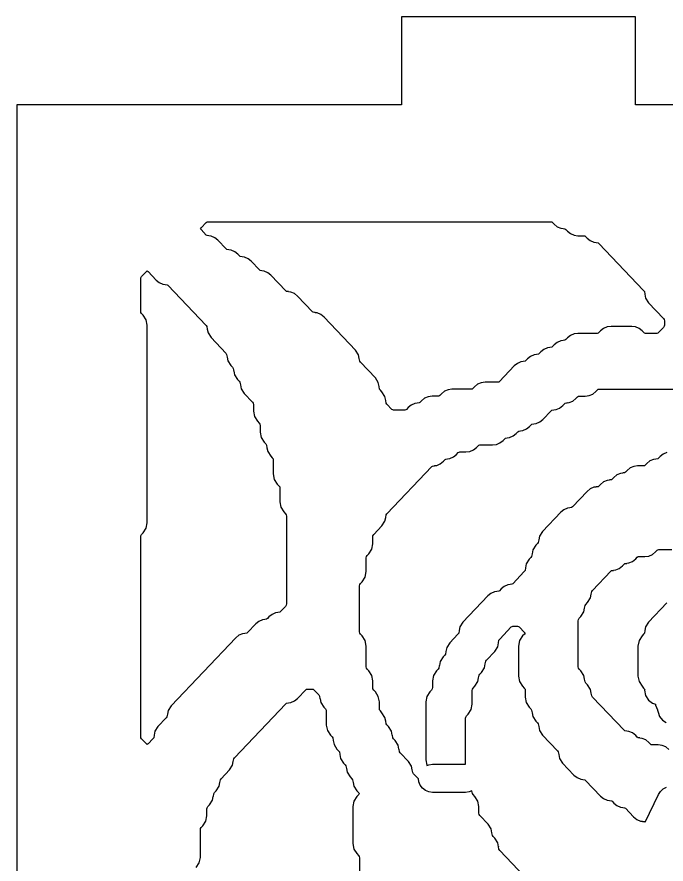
# Model space of a CAD drawing. Header units: millimetres. Extents: x 10 to 410, y 18 to 283.
# Drawn here: x 10 to 32.17, y 254.05 to 283 of the extents above; entities that cross this region are included whole.
import ezdxf

# ---------------------------------------------------------------- set-up
doc = ezdxf.new("R2010")
doc.units = ezdxf.units.MM
doc.layers.add('CUT', color=1, linetype='Continuous')

msp = doc.modelspace()

# ---------------------------------------------------------------- linework, layer by layer
at = {"layer": 'CUT'}
for points in [[(23.134, 280), (10, 280), (10, 160), (23.134, 160), (23.134, 157), (31.134, 157), (31.134, 160), (52.134, 160), (52.134, 157), (60.134, 157), (60.134, 160), (73.2679, 160), (73.2679, 280), (60.134, 280), (60.134, 283), (52.134, 283), (52.134, 280), (31.134, 280), (31.134, 283), (23.134, 283)], [(31, 272.4255), (30.2966, 272.4255), (30.1632, 272.4074), (30.0394, 272.3543), (29.9342, 272.27), (29.8789, 272.2118), (29.8537, 272.1916), (29.8217, 272.1872), (29.1641, 272.1872), (29.0306, 272.1691), (28.9068, 272.116), (28.8017, 272.0317), (28.7463, 271.9735), (28.7212, 271.9533), (28.6557, 271.9444), (28.6561, 271.9415), (28.5776, 271.9308), (28.4538, 271.8777), (28.3487, 271.7934), (28.2933, 271.7352), (28.2681, 271.715), (28.2026, 271.7061), (28.203, 271.7032), (28.1246, 271.6925), (28.0008, 271.6394), (27.8957, 271.5551), (27.8403, 271.4969), (27.8151, 271.4767), (27.7496, 271.4678), (27.75, 271.4649), (27.6716, 271.4542), (27.5478, 271.4011), (27.4426, 271.3168), (27.3873, 271.2586), (27.3621, 271.2384), (27.2966, 271.2295), (27.297, 271.2266), (27.2185, 271.2159), (27.0948, 271.1628), (26.9896, 271.0785), (26.4812, 270.5437), (26.4561, 270.5235), (26.4241, 270.5191), (25.993, 270.5191), (25.8595, 270.501), (25.7357, 270.4479), (25.6306, 270.3636), (25.5752, 270.3054), (25.55, 270.2852), (25.5181, 270.2809), (24.8604, 270.2809), (24.727, 270.2627), (24.6032, 270.2096), (24.498, 270.1253), (24.4427, 270.0671), (24.4175, 270.0469), (24.3855, 270.0426), (24.1809, 270.0426), (24.0474, 270.0244), (23.9236, 269.9713), (23.8185, 269.887), (23.7632, 269.8288), (23.738, 269.8086), (23.6725, 269.7997), (23.6729, 269.7968), (23.5944, 269.7861), (23.4706, 269.733), (23.3655, 269.6487), (23.3101, 269.5905), (23.285, 269.5703), (23.253, 269.566), (22.8676, 269.566), (22.8357, 269.5703), (22.8105, 269.5905), (22.6401, 269.7697), (22.6158, 269.8077), (22.5983, 269.8987), (22.5966, 269.8984), (22.5716, 270.0283), (22.4697, 270.1873), (22.4136, 270.2463), (22.3893, 270.2843), (22.3718, 270.3753), (22.3701, 270.375), (22.3451, 270.5049), (22.2432, 270.6639), (21.7341, 271.1995), (21.7098, 271.2374), (21.6923, 271.3285), (21.6906, 271.3282), (21.6656, 271.4581), (21.5637, 271.6171), (20.4901, 272.7466), (20.3849, 272.8309), (20.2611, 272.884), (20.1827, 272.8946), (20.1831, 272.8976), (20.1176, 272.9065), (20.0924, 272.9267), (19.584, 273.4615), (19.4789, 273.5457), (19.3551, 273.5989), (19.2766, 273.6095), (19.277, 273.6125), (19.2115, 273.6214), (19.1864, 273.6415), (18.678, 274.1764), (18.5729, 274.2606), (18.4491, 274.3138), (18.3706, 274.3244), (18.371, 274.3274), (18.3055, 274.3363), (18.2803, 274.3564), (17.9985, 274.653), (17.8933, 274.7372), (17.7695, 274.7904), (17.6911, 274.801), (17.6915, 274.804), (17.626, 274.8129), (17.6008, 274.833), (17.5455, 274.8913), (17.4403, 274.9755), (17.3165, 275.0287), (17.2381, 275.0393), (17.2385, 275.0423), (17.173, 275.0512), (17.1478, 275.0713), (16.8659, 275.3679), (16.7608, 275.4521), (16.637, 275.5053), (16.5585, 275.5159), (16.5589, 275.5188), (16.4935, 275.5278), (16.4683, 275.5479), (16.2913, 275.7341), (16.2721, 275.7617), (16.2913, 275.7893), (16.4683, 275.9755), (16.4935, 275.9957), (16.5254, 276), (28.2362, 276), (28.2681, 275.9957), (28.2933, 275.9755), (28.3487, 275.9172), (28.4538, 275.833), (28.5776, 275.7799), (28.6561, 275.7692), (28.6557, 275.7663), (28.7212, 275.7574), (28.7463, 275.7372), (28.8017, 275.6789), (28.9068, 275.5947), (29.0306, 275.5416), (29.1641, 275.5234), (29.3687, 275.5234), (29.4007, 275.5191), (29.4259, 275.4989), (29.4812, 275.4406), (29.5863, 275.3564), (29.7101, 275.3033), (29.7886, 275.2926), (29.7882, 275.2897), (29.8537, 275.2808), (29.8789, 275.2606), (31.4083, 273.6516), (31.4326, 273.6136), (31.4501, 273.5226), (31.4518, 273.5229), (31.4768, 273.393), (31.5787, 273.234), (32.0878, 272.6984), (32.1121, 272.6604), (32.1206, 272.6162), (32.1206, 272.4732), (32.1121, 272.4289), (32.0878, 272.391), (31.9174, 272.2118), (31.8923, 272.1916), (31.8603, 272.1872), (31.4749, 272.1872), (31.443, 272.1916), (31.4178, 272.2118), (31.3624, 272.27), (31.2573, 272.3543), (31.1335, 272.4074)], [(17.6331, 270.4247), (17.6348, 270.425), (17.6598, 270.2951), (17.7617, 270.1361), (18.0443, 269.8388), (18.0686, 269.8009), (18.0771, 269.7566), (18.0771, 269.5274), (18.1128, 269.3419), (18.2147, 269.1829), (18.2708, 269.1239), (18.2951, 269.086), (18.3037, 269.0417), (18.3037, 268.8125), (18.3393, 268.627), (18.4412, 268.468), (18.4973, 268.409), (18.5216, 268.3711), (18.5392, 268.28), (18.5408, 268.2804), (18.5658, 268.1504), (18.6678, 267.9914), (18.7238, 267.9324), (18.7482, 267.8945), (18.7567, 267.8502), (18.7567, 267.3827), (18.7923, 267.1972), (18.8943, 267.0382), (18.9504, 266.9792), (18.9747, 266.9413), (18.9832, 266.897), (18.9832, 266.4295), (19.0188, 266.244), (19.1208, 266.085), (19.1769, 266.026), (19.2012, 265.9881), (19.2097, 265.9438), (19.2097, 262.9413), (19.2012, 262.897), (19.1769, 262.8591), (19.0065, 262.6798), (18.9813, 262.6597), (18.9158, 262.6508), (18.9162, 262.6478), (18.8378, 262.6372), (18.714, 262.584), (18.6088, 262.4998), (18.5535, 262.4415), (18.5283, 262.4214), (18.4628, 262.4125), (18.4632, 262.4095), (18.3847, 262.3989), (18.2609, 262.3457), (18.1558, 262.2615), (17.8739, 261.9649), (17.8488, 261.9448), (17.7833, 261.9359), (17.7837, 261.9329), (17.7052, 261.9223), (17.5814, 261.8691), (17.4763, 261.7849), (15.2701, 259.4639), (15.1682, 259.3049), (15.1432, 259.175), (15.1415, 259.1753), (15.124, 259.0843), (15.0997, 259.0463), (14.8171, 258.749), (14.7152, 258.59), (14.6902, 258.4601), (14.6885, 258.4604), (14.671, 258.3694), (14.6467, 258.3314), (14.481, 258.1571), (14.453, 258.1359), (14.425, 258.1571), (14.2593, 258.3314), (14.235, 258.3694), (14.2265, 258.4136), (14.2265, 265.2289), (14.235, 265.2732), (14.2593, 265.3111), (14.3154, 265.3701), (14.4173, 265.5291), (14.453, 265.7146), (14.453, 272.4641), (14.4173, 272.6496), (14.3154, 272.8086), (14.2593, 272.8676), (14.235, 272.9055), (14.2265, 272.9498), (14.2265, 274.046), (14.235, 274.0902), (14.2593, 274.1282), (14.425, 274.3025), (14.453, 274.3237), (14.481, 274.3025), (14.7582, 274.0108), (14.8633, 273.9266), (14.9871, 273.8735), (15.0656, 273.8628), (15.0652, 273.8599), (15.1307, 273.851), (15.1558, 273.8308), (16.4588, 272.4601), (16.4831, 272.4221), (16.5006, 272.3311), (16.5023, 272.3314), (16.5273, 272.2015), (16.6292, 272.0425), (17.1383, 271.5069), (17.1626, 271.4689), (17.1801, 271.3779), (17.1818, 271.3782), (17.2068, 271.2483), (17.3087, 271.0893), (17.3648, 271.0303), (17.3891, 270.9923), (17.4066, 270.9013), (17.4083, 270.9016), (17.4333, 270.7717), (17.5352, 270.6127), (17.5913, 270.5537), (17.6156, 270.5157)]]:
    msp.add_lwpolyline(points, close=True, dxfattribs=at)
for points in [[(27.3407, 253.6245), (26.4908, 254.5187), (26.4664, 254.5566), (26.4489, 254.6476), (26.4473, 254.6473), (26.4223, 254.7772), (26.3203, 254.9362), (26.2643, 254.9953), (26.2399, 255.0332), (26.2224, 255.1242), (26.2208, 255.1239), (26.1958, 255.2538), (26.0938, 255.4128), (25.8112, 255.7101), (25.7869, 255.7481), (25.7784, 255.7923), (25.7784, 256.0216), (25.7427, 256.207), (25.6408, 256.366), (25.5847, 256.425), (25.5604, 256.463), (25.5429, 256.554), (25.5412, 256.5537), (25.5404, 256.5578), (25.4496, 256.5202), (25.3254, 256.5038), (24.1929, 256.5038), (24.0687, 256.5202), (23.9529, 256.5681), (23.8535, 256.6444), (23.7772, 256.7438), (23.7293, 256.8596), (23.7158, 256.9614), (23.5462, 257.1399), (23.5218, 257.1779), (23.5043, 257.2689), (23.5027, 257.2686), (23.4777, 257.3985), (23.3757, 257.5575), (23.0931, 257.8548), (23.0688, 257.8928), (23.0513, 257.9838), (23.0496, 257.9835), (23.0246, 258.1134), (22.9227, 258.2724), (22.8666, 258.3314), (22.8423, 258.3694), (22.8248, 258.4604), (22.8231, 258.4601), (22.7981, 258.59), (22.6962, 258.749), (22.6401, 258.808), (22.6158, 258.846), (22.5983, 258.937), (22.5966, 258.9367), (22.5716, 259.0666), (22.4697, 259.2256), (22.4136, 259.2846), (22.3893, 259.3225), (22.3808, 259.3668), (22.3808, 259.596), (22.3451, 259.7815), (22.2432, 259.9405), (22.1871, 259.9995), (22.1628, 260.0374), (22.1543, 260.0817), (22.1543, 260.3109), (22.1186, 260.4964), (22.0167, 260.6554), (21.9606, 260.7144), (21.9363, 260.7523), (21.9278, 260.7966), (21.9278, 261.5024), (21.8921, 261.6879), (21.7902, 261.8469), (21.7341, 261.9059), (21.7098, 261.9438), (21.7013, 261.9881), (21.7013, 263.5609), (21.7098, 263.6051), (21.7341, 263.643), (21.7902, 263.7021), (21.8921, 263.8611), (21.9278, 264.0465), (21.9278, 264.5141), (21.9363, 264.5583), (21.9606, 264.5962), (22.0167, 264.6552), (22.1186, 264.8142), (22.1543, 264.9997), (22.1543, 265.2289), (22.1628, 265.2732), (22.1871, 265.3111), (22.4697, 265.6084), (22.5716, 265.7674), (22.5966, 265.8974), (22.5983, 265.8971), (22.6158, 265.9881), (22.6401, 266.026), (24.1696, 267.6351), (24.1947, 267.6552), (24.2602, 267.6641), (24.2598, 267.6671), (24.3383, 267.6777), (24.4621, 267.7309), (24.5672, 267.8151), (24.6226, 267.8733), (24.6477, 267.8935), (24.7132, 267.9024), (24.7128, 267.9054), (24.7913, 267.916), (24.9151, 267.9691), (25.0202, 268.0534), (25.0756, 268.1116), (25.1008, 268.1318), (25.1327, 268.1362), (25.3373, 268.1362), (25.4708, 268.1543), (25.5946, 268.2074), (25.6997, 268.2917), (25.7551, 268.3499), (25.7803, 268.3701), (25.8122, 268.3745), (26.2434, 268.3745), (26.3769, 268.3926), (26.5006, 268.4457), (26.6058, 268.53), (26.6611, 268.5882), (26.6863, 268.6084), (26.7518, 268.6173), (26.7514, 268.6202), (26.8299, 268.6309), (26.9537, 268.684), (27.0588, 268.7683), (27.1142, 268.8265), (27.1393, 268.8467), (27.2048, 268.8556), (27.2044, 268.8585), (27.2829, 268.8692), (27.4067, 268.9223), (27.5118, 269.0066), (27.5672, 269.0648), (27.5923, 269.085), (27.6578, 269.0939), (27.6574, 269.0968), (27.7359, 269.1075), (27.8597, 269.1606), (27.9648, 269.2449), (28.2467, 269.5414), (28.2719, 269.5616), (28.3374, 269.5705), (28.337, 269.5734), (28.4154, 269.5841), (28.5392, 269.6372), (28.6443, 269.7215), (28.6997, 269.7797), (28.7249, 269.7999), (28.7904, 269.8088), (28.79, 269.8117), (28.8684, 269.8224), (28.9922, 269.8755), (29.0974, 269.9598), (29.1527, 270.018), (29.1779, 270.0382), (29.2099, 270.0426), (29.4145, 270.0426), (29.548, 270.0607), (29.6718, 270.1138), (29.7769, 270.1981), (29.8322, 270.2563), (29.8574, 270.2765), (29.8894, 270.2809), (32.5398, 270.2809)], [(32.2017, 268.118), (32.0779, 268.0649), (31.9728, 267.9806), (31.9174, 267.9224), (31.8923, 267.9022), (31.8268, 267.8933), (31.8272, 267.8904), (31.7487, 267.8797), (31.6249, 267.8266), (31.5198, 267.7423), (31.4644, 267.6841), (31.4392, 267.6639), (31.4073, 267.6596), (31.2027, 267.6596), (31.0692, 267.6414), (30.9454, 267.5883), (30.8403, 267.504), (30.7849, 267.4458), (30.7597, 267.4256), (30.6942, 267.4167), (30.6946, 267.4138), (30.6162, 267.4031), (30.4924, 267.35), (30.3873, 267.2658), (30.3319, 267.2075), (30.3067, 267.1873), (30.2412, 267.1784), (30.2416, 267.1755), (30.1632, 267.1648), (30.0394, 267.1117), (29.9342, 267.0275), (29.8789, 266.9692), (29.8537, 266.949), (29.7882, 266.9401), (29.7886, 266.9372), (29.7101, 266.9265), (29.5863, 266.8734), (29.4812, 266.7892), (28.9728, 266.2543), (28.9477, 266.2341), (28.8822, 266.2252), (28.8826, 266.2223), (28.8041, 266.2116), (28.6803, 266.1585), (28.5752, 266.0743), (27.9546, 265.4214), (27.8527, 265.2623), (27.8277, 265.1324), (27.826, 265.1327), (27.8085, 265.0417), (27.7842, 265.0038), (27.7281, 264.9448), (27.6262, 264.7858), (27.6012, 264.6558), (27.5995, 264.6561), (27.582, 264.5651), (27.5577, 264.5272), (27.5016, 264.4682), (27.3996, 264.3092), (27.3747, 264.1792), (27.373, 264.1795), (27.3555, 264.0885), (27.3311, 264.0506), (26.9343, 263.633), (26.9091, 263.6129), (26.8436, 263.604), (26.844, 263.601), (26.7655, 263.5904), (26.6417, 263.5372), (26.5366, 263.453), (26.4812, 263.3947), (26.4561, 263.3746), (26.3906, 263.3657), (26.391, 263.3627), (26.3125, 263.3521), (26.1887, 263.2989), (26.0836, 263.2147), (25.2365, 262.3235), (25.1346, 262.1645), (25.1096, 262.0345), (25.1079, 262.0349), (25.0904, 261.9438), (25.0661, 261.9059), (24.7835, 261.6086), (24.6815, 261.4496), (24.6566, 261.3196), (24.6549, 261.32), (24.6374, 261.2289), (24.613, 261.191), (24.557, 261.132), (24.455, 260.973), (24.43, 260.843), (24.4284, 260.8434), (24.4109, 260.7523), (24.3865, 260.7144), (24.3305, 260.6554), (24.2285, 260.4964), (24.1929, 260.3109), (24.1929, 260.0817), (24.1843, 260.0374), (24.16, 259.9995), (24.1039, 259.9405), (24.002, 259.7815), (23.9664, 259.596), (23.9664, 257.6125), (24.002, 257.427), (24.0056, 257.4213), (24.0687, 257.4474), (24.1929, 257.4638), (25.3254, 257.4638), (25.3254, 259.0332), (25.3339, 259.0775), (25.3582, 259.1154), (25.4143, 259.1744), (25.5162, 259.3334), (25.5519, 259.5189), (25.5519, 259.9864), (25.5604, 260.0306), (25.5847, 260.0686), (25.6408, 260.1276), (25.7427, 260.2866), (25.7677, 260.4165), (25.7694, 260.4162), (25.7869, 260.5072), (25.8112, 260.5452), (25.8673, 260.6042), (25.9693, 260.7632), (25.9942, 260.8931), (25.9959, 260.8928), (26.0134, 260.9838), (26.0377, 261.0218), (26.3203, 261.3191), (26.4223, 261.4781), (26.4473, 261.608), (26.4489, 261.6077), (26.4664, 261.6987), (26.4908, 261.7367), (26.8876, 262.1542), (26.9128, 262.1744), (26.9448, 262.1787), (27.1036, 262.1787), (27.1356, 262.1744), (27.1608, 262.1542), (27.3377, 261.968), (27.3569, 261.9404), (27.3377, 261.9128), (27.2751, 261.8469), (27.1731, 261.6879), (27.1375, 261.5024), (27.1375, 260.4721), (27.1731, 260.2866), (27.2751, 260.1276), (27.3311, 260.0686), (27.3555, 260.0306), (27.364, 259.9864), (27.364, 259.7572), (27.3996, 259.5717), (27.5016, 259.4127), (27.5577, 259.3537), (27.582, 259.3157), (27.5995, 259.2247), (27.6012, 259.225), (27.6262, 259.0951), (27.7281, 258.9361), (27.7842, 258.8771), (27.8085, 258.8392), (27.826, 258.7481), (27.8277, 258.7484), (27.8527, 258.6185), (27.9546, 258.4595), (28.4637, 257.9239), (28.488, 257.886), (28.5055, 257.7949), (28.5072, 257.7953), (28.5322, 257.6653), (28.6341, 257.5063), (29.0282, 257.0917), (29.1333, 257.0074), (29.2571, 256.9543), (29.3356, 256.9437), (29.3352, 256.9407), (29.4007, 256.9318), (29.4259, 256.9116), (29.9342, 256.3768), (30.0394, 256.2926), (30.1632, 256.2394), (30.2416, 256.2288), (30.2412, 256.2258), (30.3067, 256.2169), (30.3319, 256.1968), (30.3873, 256.1385), (30.4924, 256.0543), (30.6162, 256.0011), (30.6946, 255.9905), (30.6942, 255.9875), (30.7597, 255.9786), (30.7849, 255.9585), (31.0668, 255.6619), (31.1719, 255.5777), (31.2957, 255.5245), (31.3742, 255.5139), (31.3738, 255.5109), (31.4392, 255.502), (31.4644, 255.4819), (31.4645, 255.4818), (31.9154, 256.4315), (31.9835, 256.5367), (32.0764, 256.6207), (32.188, 256.6778)], [(32.2685, 257.9721), (32.1633, 258.0564), (32.0396, 258.1095), (31.9061, 258.1277), (31.7015, 258.1277), (31.6695, 258.132), (31.6443, 258.1522), (31.5889, 258.2104), (31.4838, 258.2947), (31.36, 258.3478), (31.2816, 258.3585), (31.282, 258.3614), (31.2165, 258.3703), (31.1913, 258.3905), (31.1359, 258.4487), (31.0308, 258.533), (30.907, 258.5861), (30.8286, 258.5968), (30.8289, 258.5997), (30.7635, 258.6086), (30.7383, 258.6288), (29.6619, 259.7612), (29.6376, 259.7991), (29.6201, 259.8902), (29.6184, 259.8899), (29.5934, 260.0198), (29.4915, 260.1788), (29.4354, 260.2378), (29.4111, 260.2757), (29.3935, 260.3668), (29.3919, 260.3665), (29.3669, 260.4964), (29.2649, 260.6554), (29.2089, 260.7144), (29.1845, 260.7523), (29.176, 260.7966), (29.176, 262.3694), (29.1845, 262.4136), (29.2089, 262.4516), (29.2649, 262.5106), (29.3669, 262.6696), (29.3919, 262.7995), (29.3935, 262.7992), (29.4111, 262.8902), (29.4354, 262.9282), (29.4915, 262.9872), (29.5934, 263.1462), (29.6184, 263.2761), (29.6201, 263.2758), (29.6376, 263.3668), (29.6619, 263.4047), (30.2853, 264.0606), (30.3104, 264.0808), (30.3759, 264.0897), (30.3755, 264.0926), (30.454, 264.1033), (30.5778, 264.1564), (30.6829, 264.2406), (30.7383, 264.2989), (30.7635, 264.3191), (30.8289, 264.328), (30.8286, 264.3309), (30.907, 264.3416), (31.0308, 264.3947), (31.1359, 264.4789), (31.1913, 264.5372), (31.2165, 264.5574), (31.2484, 264.5617), (31.453, 264.5617), (31.5865, 264.5799), (31.7103, 264.633), (31.8155, 264.7172), (31.8708, 264.7755), (31.896, 264.7957), (31.928, 264.8), (32.3734, 264.8)], [(32.1993, 262.9764), (31.5787, 262.3235), (31.4768, 262.1645), (31.4518, 262.0345), (31.4501, 262.0349), (31.4326, 261.9438), (31.4083, 261.9059), (31.3522, 261.8469), (31.2503, 261.6879), (31.2146, 261.5024), (31.2146, 260.4721), (31.2503, 260.2866), (31.3522, 260.1276), (31.4083, 260.0686), (31.4262, 260.0406), (31.445, 260.0197), (31.4411, 259.9959), (31.4411, 259.9955), (31.4768, 259.81), (31.5787, 259.651), (31.5796, 259.65), (31.7099, 259.5517), (31.8106, 259.5184), (31.8138, 259.4771), (31.8783, 259.3272), (31.8856, 259.3157), (31.8998, 259.2422), (31.9523, 259.0963), (32.0471, 258.9735), (32.1748, 258.8856)], [(16.1275, 253.9318), (16.2294, 254.0908), (16.2651, 254.2763), (16.2651, 255.2204), (16.2736, 255.2647), (16.2979, 255.3026), (16.354, 255.3616), (16.4559, 255.5206), (16.4916, 255.7061), (16.4916, 255.9353), (16.5001, 255.9796), (16.5244, 256.0175), (16.5805, 256.0765), (16.6824, 256.2355), (16.7074, 256.3655), (16.7091, 256.3651), (16.7266, 256.4562), (16.7509, 256.4941), (16.807, 256.5531), (16.9089, 256.7121), (16.9339, 256.8421), (16.9356, 256.8417), (16.9531, 256.9328), (16.9774, 256.9707), (17.26, 257.268), (17.3619, 257.427), (17.3869, 257.557), (17.3886, 257.5566), (17.4061, 257.6477), (17.4304, 257.6856), (19.1864, 259.5329), (19.2115, 259.5531), (19.277, 259.562), (19.2766, 259.5649), (19.3551, 259.5756), (19.4789, 259.6287), (19.584, 259.713), (19.8659, 260.0095), (19.8911, 260.0297), (19.923, 260.034), (20.0819, 260.034), (20.1139, 260.0297), (20.139, 260.0095), (20.3094, 259.8303), (20.3337, 259.7923), (20.3512, 259.7013), (20.3529, 259.7016), (20.3779, 259.5717), (20.4798, 259.4127), (20.5359, 259.3537), (20.5602, 259.3157), (20.5687, 259.2715), (20.5687, 258.804), (20.6044, 258.6185), (20.7063, 258.4595), (20.7624, 258.4005), (20.7867, 258.3626), (20.8042, 258.2715), (20.8059, 258.2718), (20.8309, 258.1419), (20.9328, 257.9829), (20.9889, 257.9239), (21.0132, 257.886), (21.0307, 257.7949), (21.0324, 257.7953), (21.0574, 257.6653), (21.1593, 257.5063), (21.2154, 257.4473), (21.2397, 257.4094), (21.2573, 257.3183), (21.2589, 257.3187), (21.2839, 257.1887), (21.3859, 257.0297), (21.4419, 256.9707), (21.4663, 256.9328), (21.4838, 256.8417), (21.4854, 256.8421), (21.5104, 256.7121), (21.6124, 256.5531), (21.675, 256.4872), (21.6942, 256.4596), (21.675, 256.432), (21.6124, 256.366), (21.5104, 256.207), (21.4748, 256.0216), (21.4748, 254.7529), (21.5104, 254.5674), (21.6124, 254.4084), (21.6684, 254.3494), (21.6928, 254.3115), (21.7013, 254.2672), (21.7013, 253.7997)]]:
    msp.add_lwpolyline(points, dxfattribs=at)

doc.saveas('drawing.dxf')
